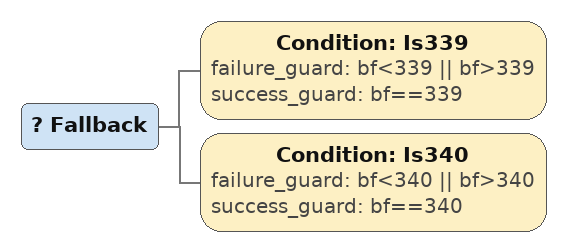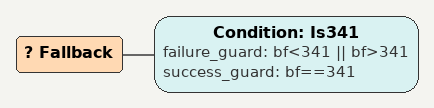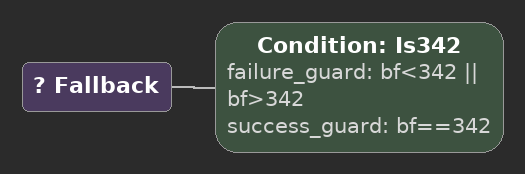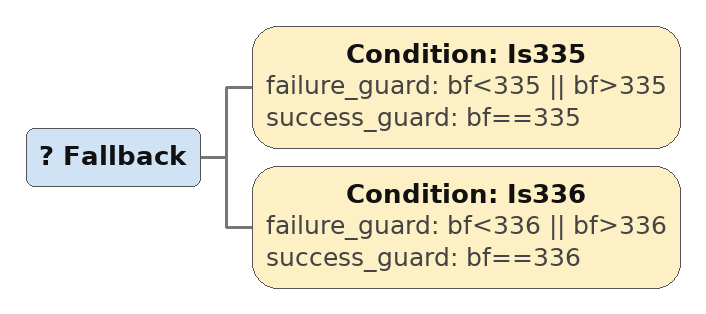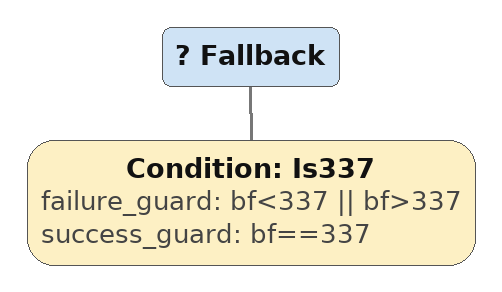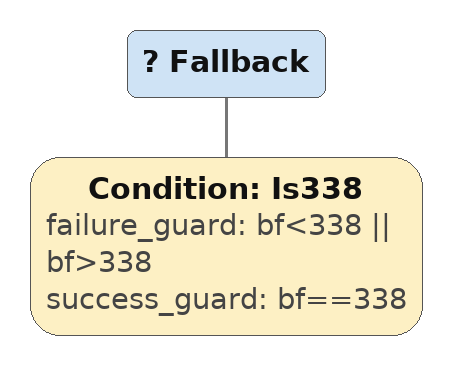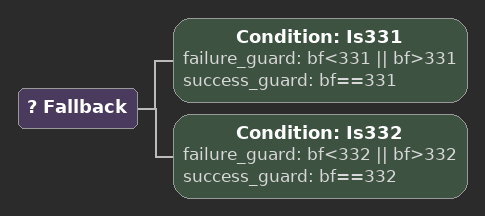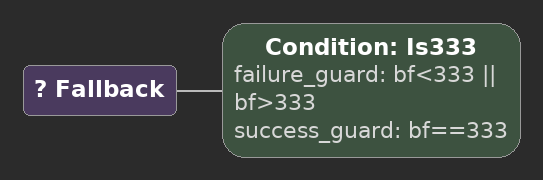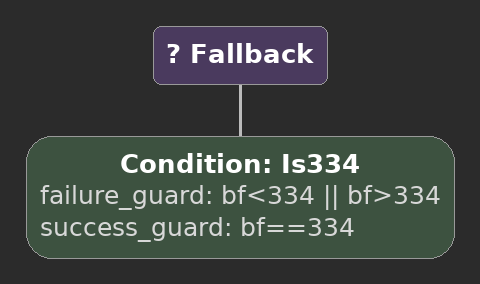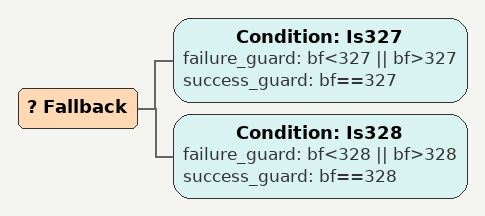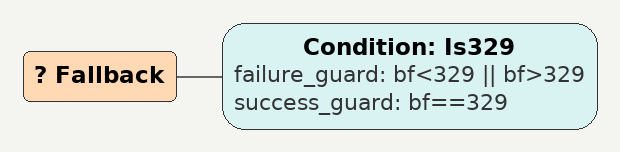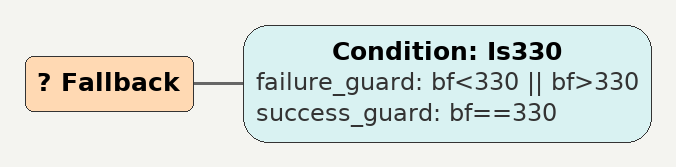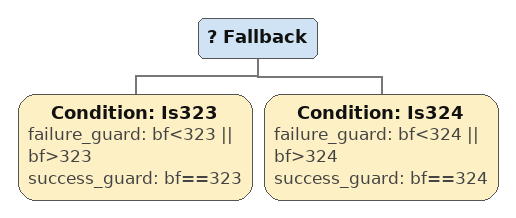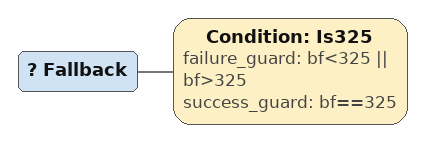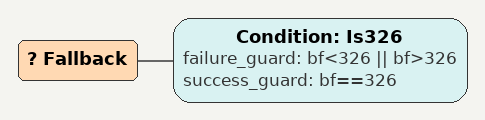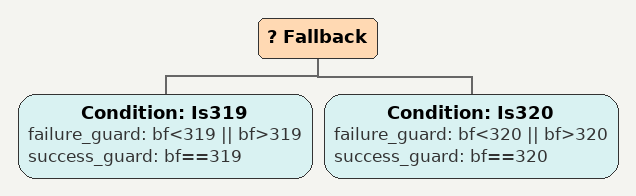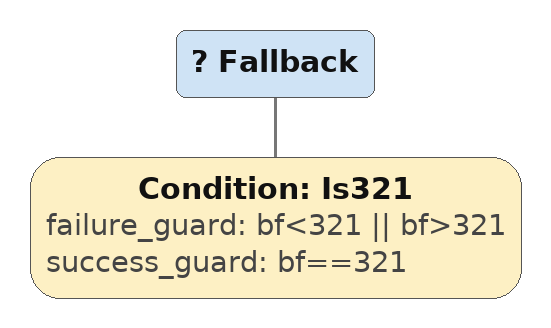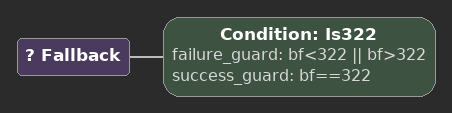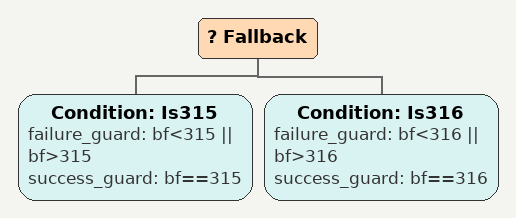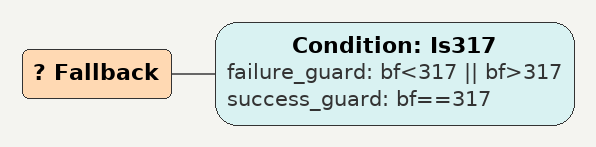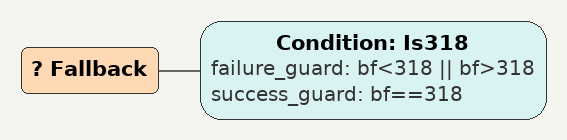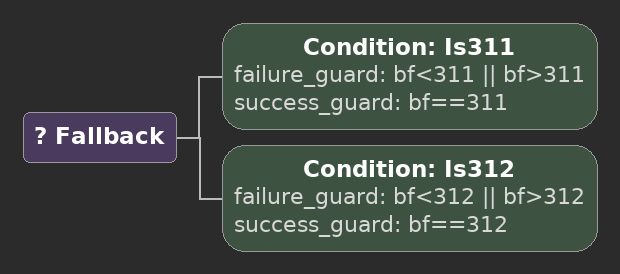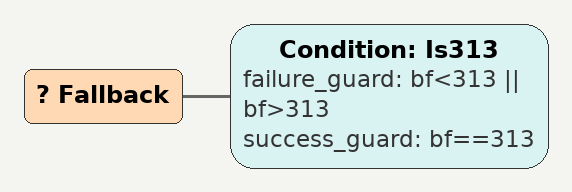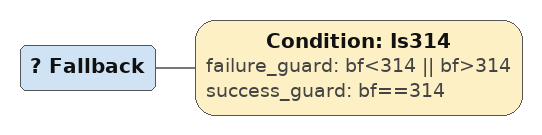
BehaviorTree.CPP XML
<Fallback>
    <Condition ID="Is339" failure_guard="bf&lt;339 || bf>339" success_guard="bf==339"/>
    <Condition ID="Is340" failure_guard="bf&lt;340 || bf>340" success_guard="bf==340"/>
        sequence338
        sequence
        children {
        } end_children
    } end_composite
</Fallback>

<Fallback>
    <Condition ID="Is341" failure_guard="bf&lt;341 || bf>341" success_guard="bf==341"/>
        sequence338
        sequence
        children {
        } end_children
    } end_composite
</Fallback>

<Fallback>
    <Condition ID="Is342" failure_guard="bf&lt;342 || bf>342" success_guard="bf==342"/>
        sequence338
        sequence
        children {
        } end_children
    } end_composite
</Fallback>

<Fallback>
    <Condition ID="Is335" failure_guard="bf&lt;335 || bf>335" success_guard="bf==335"/>
    <Condition ID="Is336" failure_guard="bf&lt;336 || bf>336" success_guard="bf==336"/>
        sequence334
        sequence
        children {
        } end_children
    } end_composite
</Fallback>

<Fallback>
    <Condition ID="Is337" failure_guard="bf&lt;337 || bf>337" success_guard="bf==337"/>
        sequence334
        sequence
        children {
        } end_children
    } end_composite
</Fallback>

<Fallback>
    <Condition ID="Is338" failure_guard="bf&lt;338 || bf>338" success_guard="bf==338"/>
        sequence334
        sequence
        children {
        } end_children
    } end_composite
</Fallback>

<Fallback>
    <Condition ID="Is331" failure_guard="bf&lt;331 || bf>331" success_guard="bf==331"/>
    <Condition ID="Is332" failure_guard="bf&lt;332 || bf>332" success_guard="bf==332"/>
        sequence330
        sequence
        children {
        } end_children
    } end_composite
</Fallback>

<Fallback>
    <Condition ID="Is333" failure_guard="bf&lt;333 || bf>333" success_guard="bf==333"/>
        sequence330
        sequence
        children {
        } end_children
    } end_composite
</Fallback>

<Fallback>
    <Condition ID="Is334" failure_guard="bf&lt;334 || bf>334" success_guard="bf==334"/>
        sequence330
        sequence
        children {
        } end_children
    } end_composite
</Fallback>

<Fallback>
    <Condition ID="Is327" failure_guard="bf&lt;327 || bf>327" success_guard="bf==327"/>
    <Condition ID="Is328" failure_guard="bf&lt;328 || bf>328" success_guard="bf==328"/>
        sequence326
        sequence
        children {
        } end_children
    } end_composite
</Fallback>

<Fallback>
    <Condition ID="Is329" failure_guard="bf&lt;329 || bf>329" success_guard="bf==329"/>
        sequence326
        sequence
        children {
        } end_children
    } end_composite
</Fallback>

<Fallback>
    <Condition ID="Is330" failure_guard="bf&lt;330 || bf>330" success_guard="bf==330"/>
        sequence326
        sequence
        children {
        } end_children
    } end_composite
</Fallback>

<Fallback>
    <Condition ID="Is323" failure_guard="bf&lt;323 || bf>323" success_guard="bf==323"/>
    <Condition ID="Is324" failure_guard="bf&lt;324 || bf>324" success_guard="bf==324"/>
        sequence322
        sequence
        children {
        } end_children
    } end_composite
</Fallback>

<Fallback>
    <Condition ID="Is325" failure_guard="bf&lt;325 || bf>325" success_guard="bf==325"/>
        sequence322
        sequence
        children {
        } end_children
    } end_composite
</Fallback>

<Fallback>
    <Condition ID="Is326" failure_guard="bf&lt;326 || bf>326" success_guard="bf==326"/>
        sequence322
        sequence
        children {
        } end_children
    } end_composite
</Fallback>

<Fallback>
    <Condition ID="Is319" failure_guard="bf&lt;319 || bf>319" success_guard="bf==319"/>
    <Condition ID="Is320" failure_guard="bf&lt;320 || bf>320" success_guard="bf==320"/>
        sequence318
        sequence
        children {
        } end_children
    } end_composite
</Fallback>

<Fallback>
    <Condition ID="Is321" failure_guard="bf&lt;321 || bf>321" success_guard="bf==321"/>
        sequence318
        sequence
        children {
        } end_children
    } end_composite
</Fallback>

<Fallback>
    <Condition ID="Is322" failure_guard="bf&lt;322 || bf>322" success_guard="bf==322"/>
        sequence318
        sequence
        children {
        } end_children
    } end_composite
</Fallback>

<Fallback>
    <Condition ID="Is315" failure_guard="bf&lt;315 || bf>315" success_guard="bf==315"/>
    <Condition ID="Is316" failure_guard="bf&lt;316 || bf>316" success_guard="bf==316"/>
        sequence314
        sequence
        children {
        } end_children
    } end_composite
</Fallback>

<Fallback>
    <Condition ID="Is317" failure_guard="bf&lt;317 || bf>317" success_guard="bf==317"/>
        sequence314
        sequence
        children {
        } end_children
    } end_composite
</Fallback>

<Fallback>
    <Condition ID="Is318" failure_guard="bf&lt;318 || bf>318" success_guard="bf==318"/>
        sequence314
        sequence
        children {
        } end_children
    } end_composite
</Fallback>

<Fallback>
    <Condition ID="Is311" failure_guard="bf&lt;311 || bf>311" success_guard="bf==311"/>
    <Condition ID="Is312" failure_guard="bf&lt;312 || bf>312" success_guard="bf==312"/>
        sequence310
        sequence
        children {
        } end_children
    } end_composite
</Fallback>

<Fallback>
    <Condition ID="Is313" failure_guard="bf&lt;313 || bf>313" success_guard="bf==313"/>
        sequence310
        sequence
        children {
        } end_children
    } end_composite
</Fallback>

<Fallback>
    <Condition ID="Is314" failure_guard="bf&lt;314 || bf>314" success_guard="bf==314"/>
        sequence310
        sequence
        children {
        } end_children
    } end_composite
</Fallback>
